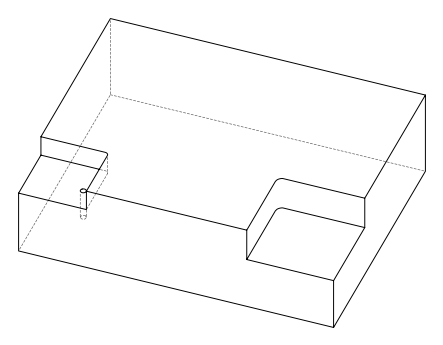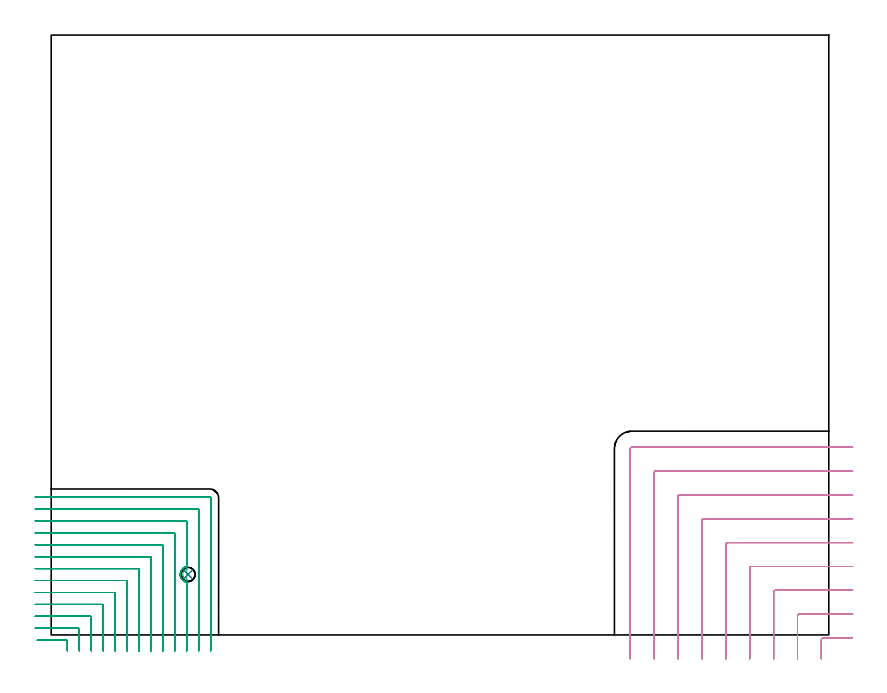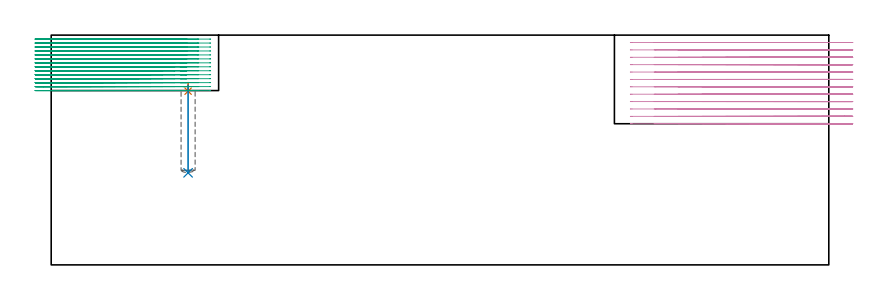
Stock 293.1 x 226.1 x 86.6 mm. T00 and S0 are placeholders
(PLAN: 4 operations, 3 tool changes, 51.9 min)
(1 SPOT_DRILL | STEP1POCKET | NXT0321_9005460120000 | 0.03 min | 2229 mm3)
(2 DRILL_BLIND_HOLE_INTO_CENTER | STEP1POCKET | NXT0301_024 | 0.14 min | 673 mm3)
(3 MILL_CORNER_NOTCH_RECTANGULAR | CORNER_NOTCH_RECTANGULAR | UGT0201_014 | Follow Part, ap 1.5, ae 75% | 29.39 min | 70260 mm3)
(4 MILL_CORNER_NOTCH_RECTANGULAR_1 | CORNER_NOTCH_RECTANGULAR_1 | NXT0201_011 | Follow Part, ap 3, ae 75% | 22.35 min | 206976 mm3)
(TOOL NXT0321_9005460120000 | NC Spot Drill, 142deg, 12mm, Carbide, Uncoated | D12 PA142 FL30 Z2)
(TOOL NXT0301_024 | Carbide Drill 5.3mm [860.1-0530-027A1-MM 2214] | D5.3 PA140 FL44 Z2)
(TOOL UGT0201_014 | End mill 6 mm | D6 FL24 Z4)
(TOOL NXT0201_011 | ENDMILL 12mm [2P460-1200-NA 1630] | D12 FL38 Z6)
(OP 1 SPOT_DRILL)
G17 G21 G94 G90
T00 M6
G54
G17 G0 G90 X51.6 Y22.8 S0 M3
G43 Z96.6 H0
G94 G81 G98 Z65.472 F250. R68.7
G80
M5
M2
(OP 2 DRILL_BLIND_HOLE_INTO_CENTER)
G17 G21 G94 G90
T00 M6
G54
G17 G0 G90 X51.6 Y22.8 S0 M3
G43 Z96.6 H1
G94 G81 G98 Z34.7 F250. R67.7
G80
M5
M2
(OP 3 MILL_CORNER_NOTCH_RECTANGULAR)
G17 G21 G94 G90
T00 M6
G54
G17 G0 G90 X6.1 Y-6. S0 M3
G43 Z96.6 H0
Z85.107
G94 G1 Y-3. F250.
Y-2.296 F500.
G3 X5.804 Y-2. R0.3
G1 X-2.236
X-5.236 F250.
G0 Z96.6
X10.6 Y-6.
Z85.107
G1 Y-3.
Y2.204 F500.
G3 X10.304 Y2.5 R0.3
G1 X-3.
X-6. F250.
G0 Z96.6
X15.1 Y-6.
Z85.107
G1 Y-3.
Y6.703 F500.
G3 X14.803 Y7. R0.3
G1 X-3.
X-6. F250.
G0 Z96.6
X19.6 Y-6.
Z85.107
G1 Y-3.
Y11.203 F500.
G3 X19.303 Y11.5 R0.3
G1 X-3.
X-6. F250.
G0 Z96.6
X24.1 Y-6.
Z85.107
G1 Y-3.
Y15.703 F500.
G3 X23.803 Y16. R0.3
G1 X-3.
X-6. F250.
G0 Z96.6
X28.6 Y-6.
Z85.107
G1 Y-3.
Y20.203 F500.
G3 X28.303 Y20.5 R0.3
G1 X-3.
X-6. F250.
G0 Z96.6
X33.1 Y-6.
Z85.107
G1 Y-3.
Y24.703 F500.
G3 X32.803 Y25. R0.3
G1 X-3.
X-6. F250.
G0 Z96.6
X37.6 Y-6.
Z85.107
G1 Y-3.
Y29.203 F500.
G3 X37.303 Y29.5 R0.3
G1 X-3.
X-6. F250.
G0 Z96.6
X42.1 Y-6.
Z85.107
G1 Y-3.
Y33.703 F500.
G3 X41.803 Y34. R0.3
G1 X-3.
X-6. F250.
G0 Z96.6
X46.6 Y-6.
Z85.107
G1 Y-3.
Y38.202 F500.
G3 X46.302 Y38.5 R0.3
G1 X-3.
X-6. F250.
G0 Z96.6
X51.1 Y-6.
Z85.107
G1 Y-3.
Y19.846 F500.
G2 X48.946 Y21.403 R3.001
X48.836 Y21.64 R3.027
X49.714 Y25.129 R3.027
G1 X49.781 Y25.182
G2 X51.1 Y25.753 R3.001
G1 Y38.202
Y42.702
G3 X50.802 Y43. R0.3
G1 X-3.
X-6. F250.
G0 Z96.6
X55.6 Y-6.
Z85.107
G1 Y-3.
Y47.202 F500.
G3 X55.302 Y47.5 R0.3
G1 X-3.
X-6. F250.
G0 Z96.6
X60.1 Y-6.
Z85.107
G1 Y-3.
Y51.702 F500.
G3 X59.802 Y52. R0.3
G1 X-3.
X-6. F250.
G0 Z96.6
X6.1 Y-6.
Z83.614
G1 Y-3.
Y-2.296 F500.
G3 X5.804 Y-2. R0.3
G1 X-2.236
X-5.236 F250.
G0 Z96.6
X10.6 Y-6.
Z83.614
G1 Y-3.
Y2.204 F500.
G3 X10.304 Y2.5 R0.3
G1 X-3.
X-6. F250.
G0 Z96.6
X15.1 Y-6.
Z83.614
G1 Y-3.
Y6.703 F500.
G3 X14.803 Y7. R0.3
G1 X-3.
X-6. F250.
G0 Z96.6
X19.6 Y-6.
Z83.614
G1 Y-3.
Y11.203 F500.
G3 X19.303 Y11.5 R0.3
G1 X-3.
X-6. F250.
G0 Z96.6
X24.1 Y-6.
Z83.614
G1 Y-3.
Y15.703 F500.
G3 X23.803 Y16. R0.3
G1 X-3.
X-6. F250.
G0 Z96.6
X28.6 Y-6.
Z83.614
G1 Y-3.
Y20.203 F500.
G3 X28.303 Y20.5 R0.3
G1 X-3.
X-6. F250.
G0 Z96.6
X33.1 Y-6.
Z83.614
G1 Y-3.
Y24.703 F500.
G3 X32.803 Y25. R0.3
G1 X-3.
X-6. F250.
G0 Z96.6
X37.6 Y-6.
Z83.614
G1 Y-3.
Y29.203 F500.
G3 X37.303 Y29.5 R0.3
G1 X-3.
X-6. F250.
G0 Z96.6
X42.1 Y-6.
Z83.614
G1 Y-3.
Y33.703 F500.
G3 X41.803 Y34. R0.3
G1 X-3.
X-6. F250.
G0 Z96.6
X46.6 Y-6.
Z83.614
G1 Y-3.
Y38.202 F500.
G3 X46.302 Y38.5 R0.3
G1 X-3.
X-6. F250.
G0 Z96.6
X51.1 Y-6.
Z83.614
G1 Y-3.
Y19.846 F500.
G2 X48.946 Y21.403 R3.001
X49.781 Y25.182 R3.027
X51.1 Y25.753 R3.001
G1 Y38.202
Y42.702
G3 X50.802 Y43. R0.3
G1 X-3.
X-6. F250.
G0 Z96.6
X55.6 Y-6.
Z83.614
G1 Y-3.
Y47.202 F500.
G3 X55.302 Y47.5 R0.3
G1 X-3.
X-6. F250.
G0 Z96.6
X60.1 Y-6.
Z83.614
G1 Y-3.
Y51.702 F500.
G3 X59.802 Y52. R0.3
G1 X-3.
X-6. F250.
G0 Z96.6
X6.1 Y-6.
Z82.121
G1 Y-3.
Y-2.296 F500.
G3 X5.804 Y-2. R0.3
G1 X-2.236
X-5.236 F250.
G0 Z96.6
X10.6 Y-6.
Z82.121
G1 Y-3.
Y2.204 F500.
G3 X10.304 Y2.5 R0.3
G1 X-3.
X-6. F250.
G0 Z96.6
X15.1 Y-6.
Z82.121
G1 Y-3.
Y6.703 F500.
G3 X14.803 Y7. R0.3
G1 X-3.
X-6. F250.
G0 Z96.6
X19.6 Y-6.
Z82.121
G1 Y-3.
Y11.203 F500.
G3 X19.303 Y11.5 R0.3
G1 X-3.
X-6. F250.
G0 Z96.6
X24.1 Y-6.
Z82.121
G1 Y-3.
Y15.703 F500.
G3 X23.803 Y16. R0.3
G1 X-3.
X-6. F250.
G0 Z96.6
X28.6 Y-6.
Z82.121
G1 Y-3.
Y20.203 F500.
G3 X28.303 Y20.5 R0.3
G1 X-3.
X-6. F250.
G0 Z96.6
X33.1 Y-6.
Z82.121
G1 Y-3.
Y24.703 F500.
G3 X32.803 Y25. R0.3
G1 X-3.
X-6. F250.
G0 Z96.6
X37.6 Y-6.
Z82.121
G1 Y-3.
Y29.203 F500.
G3 X37.303 Y29.5 R0.3
G1 X-3.
X-6. F250.
G0 Z96.6
X42.1 Y-6.
Z82.121
G1 Y-3.
Y33.703 F500.
G3 X41.803 Y34. R0.3
G1 X-3.
X-6. F250.
G0 Z96.6
X46.6 Y-6.
Z82.121
G1 Y-3.
Y38.202 F500.
G3 X46.302 Y38.5 R0.3
G1 X-3.
X-6. F250.
G0 Z96.6
X51.1 Y-6.
Z82.121
G1 Y-3.
Y19.846 F500.
G2 X48.946 Y21.403 R3.001
X49.781 Y25.182 R3.027
X51.1 Y25.753 R3.001
G1 Y38.202
Y42.702
G3 X50.802 Y43. R0.3
G1 X-3.
X-6. F250.
G0 Z96.6
X55.6 Y-6.
Z82.121
G1 Y-3.
Y47.202 F500.
G3 X55.302 Y47.5 R0.3
G1 X-3.
X-6. F250.
G0 Z96.6
X60.1 Y-6.
Z82.121
G1 Y-3.
Y51.702 F500.
G3 X59.802 Y52. R0.3
G1 X-3.
X-6. F250.
G0 Z96.6
X6.1 Y-6.
Z80.628
G1 Y-3.
Y-2.296 F500.
G3 X5.804 Y-2. R0.3
G1 X-2.236
X-5.236 F250.
G0 Z96.6
X10.6 Y-6.
Z80.628
G1 Y-3.
Y2.204 F500.
G3 X10.304 Y2.5 R0.3
G1 X-3.
X-6. F250.
G0 Z96.6
X15.1 Y-6.
Z80.628
G1 Y-3.
Y6.703 F500.
G3 X14.803 Y7. R0.3
G1 X-3.
X-6. F250.
G0 Z96.6
X19.6 Y-6.
Z80.628
G1 Y-3.
Y11.203 F500.
G3 X19.303 Y11.5 R0.3
G1 X-3.
X-6. F250.
G0 Z96.6
X24.1 Y-6.
Z80.628
G1 Y-3.
Y15.703 F500.
G3 X23.803 Y16. R0.3
G1 X-3.
X-6. F250.
G0 Z96.6
X28.6 Y-6.
Z80.628
G1 Y-3.
Y20.203 F500.
G3 X28.303 Y20.5 R0.3
G1 X-3.
X-6. F250.
G0 Z96.6
X33.1 Y-6.
Z80.628
G1 Y-3.
Y24.703 F500.
G3 X32.803 Y25. R0.3
G1 X-3.
X-6. F250.
G0 Z96.6
X37.6 Y-6.
Z80.628
G1 Y-3.
Y29.203 F500.
G3 X37.303 Y29.5 R0.3
G1 X-3.
X-6. F250.
G0 Z96.6
X42.1 Y-6.
Z80.628
G1 Y-3.
Y33.703 F500.
G3 X41.803 Y34. R0.3
G1 X-3.
X-6. F250.
G0 Z96.6
X46.6 Y-6.
Z80.628
G1 Y-3.
Y38.202 F500.
G3 X46.302 Y38.5 R0.3
G1 X-3.
X-6. F250.
G0 Z96.6
X51.1 Y-6.
Z80.628
G1 Y-3.
Y19.846 F500.
G2 X48.946 Y21.403 R3.001
X49.781 Y25.182 R3.027
X51.1 Y25.753 R3.001
G1 Y38.202
Y42.702
G3 X50.802 Y43. R0.3
G1 X-3.
X-6. F250.
G0 Z96.6
X55.6 Y-6.
Z80.628
G1 Y-3.
Y47.202 F500.
G3 X55.302 Y47.5 R0.3
G1 X-3.
X-6. F250.
G0 Z96.6
X60.1 Y-6.
Z80.628
G1 Y-3.
Y51.702 F500.
G3 X59.802 Y52. R0.3
G1 X-3.
X-6. F250.
G0 Z96.6
X6.1 Y-6.
Z79.136
G1 Y-3.
Y-2.296 F500.
G3 X5.804 Y-2. R0.3
G1 X-2.236
X-5.236 F250.
G0 Z96.6
X10.6 Y-6.
Z79.136
G1 Y-3.
Y2.204 F500.
G3 X10.304 Y2.5 R0.3
G1 X-3.
X-6. F250.
G0 Z96.6
X15.1 Y-6.
Z79.136
G1 Y-3.
Y6.703 F500.
G3 X14.803 Y7. R0.3
G1 X-3.
X-6. F250.
G0 Z96.6
X19.6 Y-6.
Z79.136
G1 Y-3.
Y11.203 F500.
G3 X19.303 Y11.5 R0.3
G1 X-3.
X-6. F250.
G0 Z96.6
X24.1 Y-6.
Z79.136
G1 Y-3.
Y15.703 F500.
G3 X23.803 Y16. R0.3
G1 X-3.
X-6. F250.
G0 Z96.6
X28.6 Y-6.
Z79.136
G1 Y-3.
Y20.203 F500.
G3 X28.303 Y20.5 R0.3
G1 X-3.
X-6. F250.
G0 Z96.6
X33.1 Y-6.
Z79.136
G1 Y-3.
Y24.703 F500.
G3 X32.803 Y25. R0.3
G1 X-3.
X-6. F250.
G0 Z96.6
X37.6 Y-6.
Z79.136
G1 Y-3.
Y29.203 F500.
G3 X37.303 Y29.5 R0.3
G1 X-3.
X-6. F250.
G0 Z96.6
X42.1 Y-6.
Z79.136
G1 Y-3.
Y33.703 F500.
G3 X41.803 Y34. R0.3
G1 X-3.
X-6. F250.
G0 Z96.6
X46.6 Y-6.
Z79.136
G1 Y-3.
Y38.202 F500.
G3 X46.302 Y38.5 R0.3
G1 X-3.
X-6. F250.
G0 Z96.6
X51.1 Y-6.
Z79.136
G1 Y-3.
Y19.846 F500.
G2 X48.946 Y21.403 R3.001
X49.781 Y25.182 R3.027
X51.1 Y25.753 R3.001
G1 Y38.202
Y42.702
G3 X50.802 Y43. R0.3
G1 X-3.
X-6. F250.
G0 Z96.6
X55.6 Y-6.
Z79.136
G1 Y-3.
Y47.202 F500.
G3 X55.302 Y47.5 R0.3
G1 X-3.
X-6. F250.
G0 Z96.6
X60.1 Y-6.
Z79.136
G1 Y-3.
Y51.702 F500.
G3 X59.802 Y52. R0.3
G1 X-3.
X-6. F250.
G0 Z96.6
X6.1 Y-6.
Z77.643
G1 Y-3.
Y-2.296 F500.
G3 X5.804 Y-2. R0.3
G1 X-2.236
X-5.236 F250.
G0 Z96.6
X10.6 Y-6.
Z77.643
G1 Y-3.
Y2.204 F500.
G3 X10.304 Y2.5 R0.3
G1 X-3.
X-6. F250.
G0 Z96.6
X15.1 Y-6.
Z77.643
G1 Y-3.
Y6.703 F500.
G3 X14.803 Y7. R0.3
G1 X-3.
X-6. F250.
G0 Z96.6
X19.6 Y-6.
Z77.643
G1 Y-3.
Y11.203 F500.
G3 X19.303 Y11.5 R0.3
G1 X-3.
X-6. F250.
G0 Z96.6
X24.1 Y-6.
Z77.643
G1 Y-3.
Y15.703 F500.
G3 X23.803 Y16. R0.3
G1 X-3.
X-6. F250.
G0 Z96.6
X28.6 Y-6.
Z77.643
G1 Y-3.
Y20.203 F500.
G3 X28.303 Y20.5 R0.3
G1 X-3.
X-6. F250.
G0 Z96.6
X33.1 Y-6.
Z77.643
G1 Y-3.
Y24.703 F500.
G3 X32.803 Y25. R0.3
G1 X-3.
X-6. F250.
G0 Z96.6
X37.6 Y-6.
Z77.643
G1 Y-3.
Y29.203 F500.
G3 X37.303 Y29.5 R0.3
G1 X-3.
X-6. F250.
G0 Z96.6
X42.1 Y-6.
Z77.643
G1 Y-3.
Y33.703 F500.
G3 X41.803 Y34. R0.3
G1 X-3.
X-6. F250.
G0 Z96.6
X46.6 Y-6.
Z77.643
G1 Y-3.
Y38.202 F500.
G3 X46.302 Y38.5 R0.3
G1 X-3.
X-6. F250.
G0 Z96.6
X51.1 Y-6.
Z77.643
G1 Y-3.
Y19.846 F500.
G2 X48.946 Y21.403 R3.001
X49.781 Y25.182 R3.027
X51.1 Y25.753 R3.001
G1 Y38.202
Y42.702
G3 X50.802 Y43. R0.3
G1 X-3.
X-6. F250.
G0 Z96.6
X55.6 Y-6.
Z77.643
G1 Y-3.
Y47.202 F500.
G3 X55.302 Y47.5 R0.3
G1 X-3.
X-6. F250.
G0 Z96.6
X60.1 Y-6.
Z77.643
G1 Y-3.
Y51.702 F500.
G3 X59.802 Y52. R0.3
G1 X-3.
X-6. F250.
G0 Z96.6
X6.1 Y-6.
Z76.15
G1 Y-3.
Y-2.296 F500.
G3 X5.804 Y-2. R0.3
G1 X-2.236
X-5.236 F250.
G0 Z96.6
X10.6 Y-6.
Z76.15
G1 Y-3.
Y2.204 F500.
G3 X10.304 Y2.5 R0.3
G1 X-3.
X-6. F250.
G0 Z96.6
X15.1 Y-6.
Z76.15
G1 Y-3.
Y6.703 F500.
G3 X14.803 Y7. R0.3
G1 X-3.
X-6. F250.
G0 Z96.6
X19.6 Y-6.
Z76.15
G1 Y-3.
Y11.203 F500.
G3 X19.303 Y11.5 R0.3
G1 X-3.
X-6. F250.
G0 Z96.6
X24.1 Y-6.
Z76.15
G1 Y-3.
Y15.703 F500.
G3 X23.803 Y16. R0.3
G1 X-3.
X-6. F250.
G0 Z96.6
X28.6 Y-6.
Z76.15
G1 Y-3.
Y20.203 F500.
G3 X28.303 Y20.5 R0.3
G1 X-3.
X-6. F250.
G0 Z96.6
X33.1 Y-6.
Z76.15
G1 Y-3.
Y24.703 F500.
G3 X32.803 Y25. R0.3
G1 X-3.
X-6. F250.
G0 Z96.6
X37.6 Y-6.
Z76.15
G1 Y-3.
Y29.203 F500.
G3 X37.303 Y29.5 R0.3
G1 X-3.
X-6. F250.
G0 Z96.6
X42.1 Y-6.
Z76.15
G1 Y-3.
Y33.703 F500.
G3 X41.803 Y34. R0.3
G1 X-3.
X-6. F250.
G0 Z96.6
X46.6 Y-6.
Z76.15
G1 Y-3.
Y38.202 F500.
G3 X46.302 Y38.5 R0.3
G1 X-3.
X-6. F250.
G0 Z96.6
X51.1 Y-6.
Z76.15
G1 Y-3.
Y19.846 F500.
G2 X48.946 Y21.403 R3.001
X48.844 Y21.623 R3.027
X49.786 Y25.185 R3.027
X51.1 Y25.752 R3.
G1 Y38.202
Y42.702
G3 X50.802 Y43. R0.3
G1 X-3.
X-6. F250.
G0 Z96.6
X55.6 Y-6.
Z76.15
G1 Y-3.
Y47.202 F500.
G3 X55.302 Y47.5 R0.3
G1 X-3.
X-6. F250.
G0 Z96.6
X60.1 Y-6.
Z76.15
G1 Y-3.
Y51.702 F500.
G3 X59.802 Y52. R0.3
G1 X-3.
X-6. F250.
G0 Z96.6
X6.1 Y-6.
Z74.657
G1 Y-3.
Y-2.296 F500.
G3 X5.804 Y-2. R0.3
G1 X-2.236
X-5.236 F250.
G0 Z96.6
X10.6 Y-6.
Z74.657
G1 Y-3.
Y2.204 F500.
G3 X10.304 Y2.5 R0.3
G1 X-3.
X-6. F250.
G0 Z96.6
X15.1 Y-6.
Z74.657
G1 Y-3.
Y6.703 F500.
G3 X14.803 Y7. R0.3
G1 X-3.
X-6. F250.
G0 Z96.6
X19.6 Y-6.
Z74.657
G1 Y-3.
Y11.203 F500.
G3 X19.303 Y11.5 R0.3
G1 X-3.
X-6. F250.
G0 Z96.6
X24.1 Y-6.
Z74.657
G1 Y-3.
Y15.703 F500.
G3 X23.803 Y16. R0.3
G1 X-3.
X-6. F250.
G0 Z96.6
X28.6 Y-6.
Z74.657
G1 Y-3.
Y20.203 F500.
G3 X28.303 Y20.5 R0.3
G1 X-3.
X-6. F250.
G0 Z96.6
X33.1 Y-6.
Z74.657
G1 Y-3.
Y24.703 F500.
G3 X32.803 Y25. R0.3
G1 X-3.
X-6. F250.
G0 Z96.6
X37.6 Y-6.
Z74.657
G1 Y-3.
Y29.203 F500.
G3 X37.303 Y29.5 R0.3
G1 X-3.
X-6. F250.
G0 Z96.6
X42.1 Y-6.
Z74.657
G1 Y-3.
Y33.703 F500.
G3 X41.803 Y34. R0.3
G1 X-3.
X-6. F250.
G0 Z96.6
X46.6 Y-6.
Z74.657
G1 Y-3.
Y38.202 F500.
G3 X46.302 Y38.5 R0.3
G1 X-3.
X-6. F250.
G0 Z96.6
X51.1 Y-6.
Z74.657
G1 Y-3.
Y19.846 F500.
G2 X50.795 Y19.914 R3.002
X49.192 Y21.013 R3.001
G1 X48.943 Y21.409
X48.886 Y21.526
G2 X48.617 Y22.575 R3.037
X49.786 Y25.185 R3.027
G1 X49.86 Y25.24
G2 X51.1 Y25.75 R3.007
G1 Y38.202
Y42.702
G3 X50.802 Y43. R0.3
G1 X-3.
X-6. F250.
G0 Z96.6
X55.6 Y-6.
Z74.657
G1 Y-3.
Y47.202 F500.
G3 X55.302 Y47.5 R0.3
G1 X-3.
X-6. F250.
G0 Z96.6
X60.1 Y-6.
Z74.657
G1 Y-3.
Y51.702 F500.
G3 X59.802 Y52. R0.3
G1 X-3.
X-6. F250.
G0 Z96.6
X6.1 Y-6.
Z73.164
G1 Y-3.
Y-2.296 F500.
G3 X5.804 Y-2. R0.3
G1 X-2.236
X-5.236 F250.
G0 Z96.6
X10.6 Y-6.
Z73.164
G1 Y-3.
Y2.204 F500.
G3 X10.304 Y2.5 R0.3
G1 X-3.
X-6. F250.
G0 Z96.6
X15.1 Y-6.
Z73.164
G1 Y-3.
Y6.703 F500.
G3 X14.803 Y7. R0.3
G1 X-3.
X-6. F250.
G0 Z96.6
X19.6 Y-6.
Z73.164
G1 Y-3.
Y11.203 F500.
G3 X19.303 Y11.5 R0.3
G1 X-3.
X-6. F250.
G0 Z96.6
X24.1 Y-6.
Z73.164
G1 Y-3.
Y15.703 F500.
G3 X23.803 Y16. R0.3
G1 X-3.
X-6. F250.
G0 Z96.6
X28.6 Y-6.
Z73.164
G1 Y-3.
Y20.203 F500.
G3 X28.303 Y20.5 R0.3
G1 X-3.
X-6. F250.
G0 Z96.6
X33.1 Y-6.
Z73.164
G1 Y-3.
Y24.703 F500.
G3 X32.803 Y25. R0.3
G1 X-3.
X-6. F250.
G0 Z96.6
X37.6 Y-6.
Z73.164
G1 Y-3.
Y29.203 F500.
G3 X37.303 Y29.5 R0.3
G1 X-3.
X-6. F250.
G0 Z96.6
X42.1 Y-6.
Z73.164
G1 Y-3.
Y33.703 F500.
G3 X41.803 Y34. R0.3
G1 X-3.
X-6. F250.
G0 Z96.6
X46.6 Y-6.
Z73.164
G1 Y-3.
Y38.202 F500.
G3 X46.302 Y38.5 R0.3
G1 X-3.
X-6. F250.
G0 Z96.6
X51.1 Y-6.
Z73.164
G1 Y-3.
Y19.846 F500.
G2 X49.445 Y20.715 R3.003
X49.196 Y21.007 R3.002
G1 X48.953 Y21.392
G2 X48.83 Y21.656 R3.003
X49.012 Y24.304 R3.037
X50.182 Y25.438 R3.003
X51.1 Y25.75 R3.007
G1 Y38.202
Y42.702
G3 X50.802 Y43. R0.3
G1 X-3.
X-6. F250.
G0 Z96.6
X55.6 Y-6.
Z73.164
G1 Y-3.
Y47.202 F500.
G3 X55.302 Y47.5 R0.3
G1 X-3.
X-6. F250.
G0 Z96.6
X60.1 Y-6.
Z73.164
G1 Y-3.
Y51.702 F500.
G3 X59.802 Y52. R0.3
G1 X-3.
X-6. F250.
G0 Z96.6
X6.1 Y-6.
Z71.671
G1 Y-3.
Y-2.296 F500.
G3 X5.804 Y-2. R0.3
G1 X-2.236
X-5.236 F250.
G0 Z96.6
X10.6 Y-6.
Z71.671
G1 Y-3.
Y2.204 F500.
G3 X10.304 Y2.5 R0.3
G1 X-3.
X-6. F250.
G0 Z96.6
X15.1 Y-6.
Z71.671
G1 Y-3.
Y6.703 F500.
G3 X14.803 Y7. R0.3
G1 X-3.
X-6. F250.
G0 Z96.6
X19.6 Y-6.
Z71.671
G1 Y-3.
Y11.203 F500.
G3 X19.303 Y11.5 R0.3
G1 X-3.
X-6. F250.
G0 Z96.6
X24.1 Y-6.
Z71.671
G1 Y-3.
Y15.703 F500.
G3 X23.803 Y16. R0.3
G1 X-3.
X-6. F250.
G0 Z96.6
X28.6 Y-6.
Z71.671
G1 Y-3.
Y20.203 F500.
G3 X28.303 Y20.5 R0.3
G1 X-3.
X-6. F250.
G0 Z96.6
X33.1 Y-6.
Z71.671
G1 Y-3.
Y24.703 F500.
G3 X32.803 Y25. R0.3
G1 X-3.
X-6. F250.
G0 Z96.6
X37.6 Y-6.
Z71.671
G1 Y-3.
Y29.203 F500.
G3 X37.303 Y29.5 R0.3
G1 X-3.
X-6. F250.
G0 Z96.6
X42.1 Y-6.
Z71.671
G1 Y-3.
Y33.703 F500.
G3 X41.803 Y34. R0.3
G1 X-3.
X-6. F250.
G0 Z96.6
X46.6 Y-6.
Z71.671
G1 Y-3.
Y38.202 F500.
G3 X46.302 Y38.5 R0.3
G1 X-3.
X-6. F250.
G0 Z96.6
X51.1 Y-6.
Z71.671
G1 Y-3.
Y19.846 F500.
G2 X49.195 Y21.008 R3.003
X50.689 Y25.654 R3.003
X51.1 Y25.753 R3.002
G1 Y38.202
Y42.702
G3 X50.802 Y43. R0.3
G1 X-3.
X-6. F250.
G0 Z96.6
X55.6 Y-6.
Z71.671
G1 Y-3.
Y47.202 F500.
G3 X55.302 Y47.5 R0.3
G1 X-3.
X-6. F250.
G0 Z96.6
X60.1 Y-6.
Z71.671
G1 Y-3.
Y51.702 F500.
G3 X59.802 Y52. R0.3
G1 X-3.
X-6. F250.
G0 Z96.6
X6.1 Y-6.
Z70.179
G1 Y-3.
Y-2.296 F500.
G3 X5.804 Y-2. R0.3
G1 X-2.236
X-5.236 F250.
G0 Z96.6
X10.6 Y-6.
Z70.179
G1 Y-3.
Y2.204 F500.
G3 X10.304 Y2.5 R0.3
G1 X-3.
X-6. F250.
G0 Z96.6
X15.1 Y-6.
Z70.179
G1 Y-3.
Y6.703 F500.
G3 X14.803 Y7. R0.3
G1 X-3.
X-6. F250.
G0 Z96.6
X19.6 Y-6.
Z70.179
G1 Y-3.
Y11.203 F500.
G3 X19.303 Y11.5 R0.3
G1 X-3.
X-6. F250.
G0 Z96.6
X24.1 Y-6.
Z70.179
G1 Y-3.
Y15.703 F500.
G3 X23.803 Y16. R0.3
G1 X-3.
X-6. F250.
G0 Z96.6
X28.6 Y-6.
Z70.179
G1 Y-3.
Y20.203 F500.
G3 X28.303 Y20.5 R0.3
G1 X-3.
X-6. F250.
G0 Z96.6
X33.1 Y-6.
Z70.179
G1 Y-3.
Y24.703 F500.
G3 X32.803 Y25. R0.3
G1 X-3.
X-6. F250.
G0 Z96.6
X37.6 Y-6.
Z70.179
G1 Y-3.
Y29.203 F500.
G3 X37.303 Y29.5 R0.3
G1 X-3.
X-6. F250.
G0 Z96.6
X42.1 Y-6.
Z70.179
G1 Y-3.
Y33.703 F500.
G3 X41.803 Y34. R0.3
G1 X-3.
X-6. F250.
G0 Z96.6
X46.6 Y-6.
Z70.179
G1 Y-3.
Y38.202 F500.
G3 X46.302 Y38.5 R0.3
G1 X-3.
X-6. F250.
G0 Z96.6
X51.1 Y-6.
Z70.179
G1 Y-3.
Y19.846 F500.
G2 X49.195 Y21.008 R3.003
X50.689 Y25.654 R3.003
X51.1 Y25.753 R3.002
G1 Y38.202
Y42.702
G3 X50.802 Y43. R0.3
G1 X-3.
X-6. F250.
G0 Z96.6
X55.6 Y-6.
Z70.179
G1 Y-3.
Y47.202 F500.
G3 X55.302 Y47.5 R0.3
G1 X-3.
X-6. F250.
G0 Z96.6
X60.1 Y-6.
Z70.179
G1 Y-3.
Y51.702 F500.
G3 X59.802 Y52. R0.3
G1 X-3.
X-6. F250.
G0 Z96.6
X6.1 Y-6.
Z68.686
G1 Y-3.
Y-2.296 F500.
G3 X5.804 Y-2. R0.3
G1 X-2.236
X-5.236 F250.
G0 Z96.6
X10.6 Y-6.
Z68.686
G1 Y-3.
Y2.204 F500.
G3 X10.304 Y2.5 R0.3
G1 X-3.
X-6. F250.
G0 Z96.6
X15.1 Y-6.
Z68.686
G1 Y-3.
Y6.703 F500.
G3 X14.803 Y7. R0.3
G1 X-3.
X-6. F250.
G0 Z96.6
X19.6 Y-6.
Z68.686
G1 Y-3.
Y11.203 F500.
G3 X19.303 Y11.5 R0.3
G1 X-3.
X-6. F250.
G0 Z96.6
X24.1 Y-6.
Z68.686
G1 Y-3.
Y15.703 F500.
G3 X23.803 Y16. R0.3
G1 X-3.
X-6. F250.
G0 Z96.6
X28.6 Y-6.
Z68.686
G1 Y-3.
Y20.203 F500.
G3 X28.303 Y20.5 R0.3
G1 X-3.
X-6. F250.
G0 Z96.6
X33.1 Y-6.
Z68.686
G1 Y-3.
Y24.703 F500.
G3 X32.803 Y25. R0.3
G1 X-3.
X-6. F250.
G0 Z96.6
X37.6 Y-6.
Z68.686
G1 Y-3.
Y29.203 F500.
G3 X37.303 Y29.5 R0.3
G1 X-3.
X-6. F250.
G0 Z96.6
X42.1 Y-6.
Z68.686
G1 Y-3.
Y33.703 F500.
G3 X41.803 Y34. R0.3
G1 X-3.
X-6. F250.
G0 Z96.6
X46.6 Y-6.
Z68.686
G1 Y-3.
Y38.202 F500.
G3 X46.302 Y38.5 R0.3
G1 X-3.
X-6. F250.
G0 Z96.6
X51.1 Y-6.
Z68.686
G1 Y-3.
Y19.846 F500.
G2 X49.195 Y21.008 R3.003
X50.689 Y25.654 R3.003
X51.1 Y25.753 R3.002
G1 Y38.202
Y42.702
G3 X50.802 Y43. R0.3
G1 X-3.
X-6. F250.
G0 Z96.6
X55.6 Y-6.
Z68.686
G1 Y-3.
Y47.202 F500.
G3 X55.302 Y47.5 R0.3
G1 X-3.
X-6. F250.
G0 Z96.6
X60.1 Y-6.
Z68.686
G1 Y-3.
Y51.702 F500.
G3 X59.802 Y52. R0.3
G1 X-3.
X-6. F250.
G0 Z96.6
X6.1 Y-6.
Z67.193
G1 Y-3.
Y-2.296 F500.
G3 X5.804 Y-2. R0.3
G1 X-2.236
X-5.236 F250.
G0 Z96.6
X10.6 Y-6.
Z67.193
G1 Y-3.
Y2.204 F500.
G3 X10.304 Y2.5 R0.3
G1 X-3.
X-6. F250.
G0 Z96.6
X15.1 Y-6.
Z67.193
G1 Y-3.
Y6.703 F500.
G3 X14.803 Y7. R0.3
G1 X-3.
X-6. F250.
G0 Z96.6
X19.6 Y-6.
Z67.193
G1 Y-3.
Y11.203 F500.
G3 X19.303 Y11.5 R0.3
G1 X-3.
X-6. F250.
G0 Z96.6
X24.1 Y-6.
Z67.193
G1 Y-3.
Y15.703 F500.
G3 X23.803 Y16. R0.3
G1 X-3.
X-6. F250.
G0 Z96.6
X28.6 Y-6.
Z67.193
G1 Y-3.
Y20.203 F500.
G3 X28.303 Y20.5 R0.3
G1 X-3.
X-6. F250.
G0 Z96.6
X33.1 Y-6.
Z67.193
G1 Y-3.
Y24.703 F500.
G3 X32.803 Y25. R0.3
G1 X-3.
X-6. F250.
G0 Z96.6
X37.6 Y-6.
Z67.193
G1 Y-3.
Y29.203 F500.
G3 X37.303 Y29.5 R0.3
G1 X-3.
X-6. F250.
G0 Z96.6
X42.1 Y-6.
Z67.193
G1 Y-3.
Y33.703 F500.
G3 X41.803 Y34. R0.3
G1 X-3.
X-6. F250.
G0 Z96.6
X46.6 Y-6.
Z67.193
G1 Y-3.
Y38.202 F500.
G3 X46.302 Y38.5 R0.3
G1 X-3.
X-6. F250.
G0 Z96.6
X51.1 Y-6.
Z67.193
G1 Y-3.
Y20.874 F500.
G2 X49.712 Y22.167 R2.001
X49.948 Y23.913 R1.991
X51.1 Y24.728 R2.001
G1 Y38.202
Y42.702
G3 X50.802 Y43. R0.3
G1 X-3.
X-6. F250.
G0 Z96.6
X55.6 Y-6.
Z67.193
G1 Y-3.
Y47.202 F500.
G3 X55.302 Y47.5 R0.3
G1 X-3.
X-6. F250.
G0 Z96.6
X60.1 Y-6.
Z67.193
G1 Y-3.
Y51.702 F500.
G3 X59.802 Y52. R0.3
G1 X-3.
X-6. F250.
G0 Z96.6
X6.1 Y-6.
Z65.7
G1 Y-3.
Y-2.296 F500.
G3 X5.804 Y-2. R0.3
G1 X-2.236
X-5.236 F250.
G0 Z96.6
X10.6 Y-6.
Z65.7
G1 Y-3.
Y2.204 F500.
G3 X10.304 Y2.5 R0.3
G1 X-3.
X-6. F250.
G0 Z96.6
X15.1 Y-6.
Z65.7
G1 Y-3.
Y6.703 F500.
G3 X14.803 Y7. R0.3
G1 X-3.
X-6. F250.
G0 Z96.6
X19.6 Y-6.
Z65.7
G1 Y-3.
Y11.203 F500.
G3 X19.303 Y11.5 R0.3
G1 X-3.
X-6. F250.
G0 Z96.6
X24.1 Y-6.
Z65.7
G1 Y-3.
Y15.703 F500.
G3 X23.803 Y16. R0.3
G1 X-3.
X-6. F250.
G0 Z96.6
X28.6 Y-6.
Z65.7
G1 Y-3.
Y20.203 F500.
G3 X28.303 Y20.5 R0.3
G1 X-3.
X-6. F250.
G0 Z96.6
X33.1 Y-6.
Z65.7
G1 Y-3.
Y24.703 F500.
G3 X32.803 Y25. R0.3
G1 X-3.
X-6. F250.
G0 Z96.6
X37.6 Y-6.
Z65.7
G1 Y-3.
Y29.203 F500.
G3 X37.303 Y29.5 R0.3
G1 X-3.
X-6. F250.
G0 Z96.6
X42.1 Y-6.
Z65.7
G1 Y-3.
Y33.703 F500.
G3 X41.803 Y34. R0.3
G1 X-3.
X-6. F250.
G0 Z96.6
X46.6 Y-6.
Z65.7
G1 Y-3.
Y38.202 F500.
G3 X46.302 Y38.5 R0.3
G1 X-3.
X-6. F250.
G0 Z96.6
X51.1 Y-6.
Z65.7
G1 Y-3.
Y42.702 F500.
G3 X50.802 Y43. R0.3
G1 X-3.
X-6. F250.
G0 Z96.6
X55.6 Y-6.
Z65.7
G1 Y-3.
Y47.202 F500.
G3 X55.302 Y47.5 R0.3
G1 X-3.
X-6. F250.
G0 Z96.6
X60.1 Y-6.
Z65.7
G1 Y-3.
Y51.702 F500.
G3 X59.802 Y52. R0.3
G1 X-3.
X-6. F250.
G0 Z96.6
M5
M2
(OP 4 MILL_CORNER_NOTCH_RECTANGULAR_1)
G17 G21 G94 G90
T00 M6
G54
G17 G0 G90 X301.979 Y-1.2 S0 M3
G43 Z96.6 H1
Z83.817
G94 G1 X298.979 F250.
X290.895 F500.
G3 X290.3 Y-1.795 R0.6
G1 Y-6.
Y-9. F250.
G0 Z96.6
X302.1 Y7.8
Z83.817
G1 X299.1
X281.895 F500.
G3 X281.3 Y7.205 R0.6
G1 Y-6.
Y-9. F250.
G0 Z96.6
X302.1 Y16.8
Z83.817
G1 X299.1
X272.896 F500.
G3 X272.3 Y16.204 R0.6
G1 Y-6.
Y-9. F250.
G0 Z96.6
X302.1 Y25.8
Z83.817
G1 X299.1
X263.896 F500.
G3 X263.3 Y25.204 R0.6
G1 Y-6.
Y-9. F250.
G0 Z96.6
X302.1 Y34.8
Z83.817
G1 X299.1
X254.896 F500.
G3 X254.3 Y34.204 R0.6
G1 Y-6.
Y-9. F250.
G0 Z96.6
X302.1 Y43.8
Z83.817
G1 X299.1
X245.896 F500.
G3 X245.3 Y43.204 R0.6
G1 Y-6.
Y-9. F250.
G0 Z96.6
X302.1 Y52.8
Z83.817
G1 X299.1
X236.897 F500.
G3 X236.3 Y52.203 R0.6
G1 Y-6.
Y-9. F250.
G0 Z96.6
X302.1 Y61.8
Z83.817
G1 X299.1
X227.897 F500.
G3 X227.3 Y61.203 R0.6
G1 Y-6.
Y-9. F250.
G0 Z96.6
X302.1 Y70.8
Z83.817
G1 X299.1
X218.897 F500.
G3 X218.3 Y70.203 R0.6
G1 Y-6.
Y-9. F250.
G0 Z96.6
X301.979 Y-1.2
Z81.033
G1 X298.979
X290.895 F500.
G3 X290.3 Y-1.795 R0.6
G1 Y-6.
Y-9. F250.
G0 Z96.6
X302.1 Y7.8
Z81.033
G1 X299.1
X281.895 F500.
G3 X281.3 Y7.205 R0.6
G1 Y-6.
Y-9. F250.
G0 Z96.6
X302.1 Y16.8
Z81.033
G1 X299.1
X272.896 F500.
G3 X272.3 Y16.204 R0.6
G1 Y-6.
Y-9. F250.
G0 Z96.6
X302.1 Y25.8
Z81.033
G1 X299.1
X263.896 F500.
G3 X263.3 Y25.204 R0.6
G1 Y-6.
Y-9. F250.
G0 Z96.6
X302.1 Y34.8
Z81.033
G1 X299.1
X254.896 F500.
G3 X254.3 Y34.204 R0.6
G1 Y-6.
Y-9. F250.
G0 Z96.6
X302.1 Y43.8
Z81.033
G1 X299.1
X245.896 F500.
G3 X245.3 Y43.204 R0.6
G1 Y-6.
Y-9. F250.
G0 Z96.6
X302.1 Y52.8
Z81.033
G1 X299.1
X236.897 F500.
G3 X236.3 Y52.203 R0.6
G1 Y-6.
Y-9. F250.
G0 Z96.6
X302.1 Y61.8
Z81.033
G1 X299.1
X227.897 F500.
G3 X227.3 Y61.203 R0.6
G1 Y-6.
Y-9. F250.
G0 Z96.6
X302.1 Y70.8
Z81.033
G1 X299.1
X218.897 F500.
G3 X218.3 Y70.203 R0.6
G1 Y-6.
Y-9. F250.
G0 Z96.6
X301.979 Y-1.2
Z78.25
G1 X298.979
X290.895 F500.
G3 X290.3 Y-1.795 R0.6
G1 Y-6.
Y-9. F250.
G0 Z96.6
X302.1 Y7.8
Z78.25
G1 X299.1
X281.895 F500.
G3 X281.3 Y7.205 R0.6
G1 Y-6.
Y-9. F250.
G0 Z96.6
X302.1 Y16.8
Z78.25
G1 X299.1
X272.896 F500.
G3 X272.3 Y16.204 R0.6
G1 Y-6.
Y-9. F250.
G0 Z96.6
X302.1 Y25.8
Z78.25
G1 X299.1
X263.896 F500.
G3 X263.3 Y25.204 R0.6
G1 Y-6.
Y-9. F250.
G0 Z96.6
X302.1 Y34.8
Z78.25
G1 X299.1
X254.896 F500.
G3 X254.3 Y34.204 R0.6
G1 Y-6.
Y-9. F250.
G0 Z96.6
X302.1 Y43.8
Z78.25
G1 X299.1
X245.896 F500.
G3 X245.3 Y43.204 R0.6
G1 Y-6.
Y-9. F250.
G0 Z96.6
X302.1 Y52.8
Z78.25
G1 X299.1
X236.897 F500.
G3 X236.3 Y52.203 R0.6
G1 Y-6.
Y-9. F250.
G0 Z96.6
X302.1 Y61.8
Z78.25
G1 X299.1
X227.897 F500.
G3 X227.3 Y61.203 R0.6
G1 Y-6.
Y-9. F250.
G0 Z96.6
X302.1 Y70.8
Z78.25
G1 X299.1
X218.897 F500.
G3 X218.3 Y70.203 R0.6
G1 Y-6.
Y-9. F250.
G0 Z96.6
X301.979 Y-1.2
Z75.467
G1 X298.979
X290.895 F500.
G3 X290.3 Y-1.795 R0.6
G1 Y-6.
Y-9. F250.
G0 Z96.6
X302.1 Y7.8
Z75.467
G1 X299.1
X281.895 F500.
G3 X281.3 Y7.205 R0.6
G1 Y-6.
Y-9. F250.
G0 Z96.6
X302.1 Y16.8
Z75.467
G1 X299.1
X272.896 F500.
G3 X272.3 Y16.204 R0.6
G1 Y-6.
Y-9. F250.
G0 Z96.6
X302.1 Y25.8
Z75.467
G1 X299.1
X263.896 F500.
G3 X263.3 Y25.204 R0.6
G1 Y-6.
Y-9. F250.
G0 Z96.6
X302.1 Y34.8
Z75.467
G1 X299.1
X254.896 F500.
G3 X254.3 Y34.204 R0.6
G1 Y-6.
Y-9. F250.
G0 Z96.6
X302.1 Y43.8
Z75.467
G1 X299.1
X245.896 F500.
G3 X245.3 Y43.204 R0.6
G1 Y-6.
Y-9. F250.
G0 Z96.6
X302.1 Y52.8
Z75.467
G1 X299.1
X236.897 F500.
G3 X236.3 Y52.203 R0.6
G1 Y-6.
Y-9. F250.
G0 Z96.6
X302.1 Y61.8
Z75.467
G1 X299.1
X227.897 F500.
G3 X227.3 Y61.203 R0.6
G1 Y-6.
Y-9. F250.
G0 Z96.6
X302.1 Y70.8
Z75.467
G1 X299.1
X218.897 F500.
G3 X218.3 Y70.203 R0.6
G1 Y-6.
Y-9. F250.
G0 Z96.6
X301.979 Y-1.2
Z72.683
G1 X298.979
X290.895 F500.
G3 X290.3 Y-1.795 R0.6
G1 Y-6.
Y-9. F250.
G0 Z96.6
X302.1 Y7.8
Z72.683
G1 X299.1
X281.895 F500.
G3 X281.3 Y7.205 R0.6
G1 Y-6.
Y-9. F250.
G0 Z96.6
X302.1 Y16.8
Z72.683
G1 X299.1
X272.896 F500.
G3 X272.3 Y16.204 R0.6
G1 Y-6.
Y-9. F250.
G0 Z96.6
X302.1 Y25.8
Z72.683
G1 X299.1
X263.896 F500.
G3 X263.3 Y25.204 R0.6
G1 Y-6.
Y-9. F250.
G0 Z96.6
X302.1 Y34.8
Z72.683
G1 X299.1
X254.896 F500.
G3 X254.3 Y34.204 R0.6
G1 Y-6.
Y-9. F250.
G0 Z96.6
X302.1 Y43.8
Z72.683
G1 X299.1
X245.896 F500.
G3 X245.3 Y43.204 R0.6
G1 Y-6.
Y-9. F250.
G0 Z96.6
X302.1 Y52.8
Z72.683
G1 X299.1
X236.897 F500.
G3 X236.3 Y52.203 R0.6
G1 Y-6.
Y-9. F250.
G0 Z96.6
X302.1 Y61.8
Z72.683
G1 X299.1
X227.897 F500.
G3 X227.3 Y61.203 R0.6
G1 Y-6.
Y-9. F250.
G0 Z96.6
X302.1 Y70.8
Z72.683
G1 X299.1
X218.897 F500.
G3 X218.3 Y70.203 R0.6
G1 Y-6.
Y-9. F250.
G0 Z96.6
X301.979 Y-1.2
Z69.9
G1 X298.979
X290.895 F500.
G3 X290.3 Y-1.795 R0.6
G1 Y-6.
Y-9. F250.
G0 Z96.6
X302.1 Y7.8
Z69.9
G1 X299.1
X281.895 F500.
G3 X281.3 Y7.205 R0.6
G1 Y-6.
Y-9. F250.
G0 Z96.6
X302.1 Y16.8
Z69.9
G1 X299.1
X272.896 F500.
G3 X272.3 Y16.204 R0.6
G1 Y-6.
Y-9. F250.
G0 Z96.6
X302.1 Y25.8
Z69.9
G1 X299.1
X263.896 F500.
G3 X263.3 Y25.204 R0.6
G1 Y-6.
Y-9. F250.
G0 Z96.6
X302.1 Y34.8
Z69.9
G1 X299.1
X254.896 F500.
G3 X254.3 Y34.204 R0.6
G1 Y-6.
Y-9. F250.
G0 Z96.6
X302.1 Y43.8
Z69.9
G1 X299.1
X245.896 F500.
G3 X245.3 Y43.204 R0.6
G1 Y-6.
Y-9. F250.
G0 Z96.6
X302.1 Y52.8
Z69.9
G1 X299.1
X236.897 F500.
G3 X236.3 Y52.203 R0.6
G1 Y-6.
Y-9. F250.
G0 Z96.6
X302.1 Y61.8
Z69.9
G1 X299.1
X227.897 F500.
G3 X227.3 Y61.203 R0.6
G1 Y-6.
Y-9. F250.
G0 Z96.6
X302.1 Y70.8
Z69.9
G1 X299.1
X218.897 F500.
G3 X218.3 Y70.203 R0.6
G1 Y-6.
Y-9. F250.
G0 Z96.6
X301.979 Y-1.2
Z67.117
G1 X298.979
X290.895 F500.
G3 X290.3 Y-1.795 R0.6
G1 Y-6.
Y-9. F250.
G0 Z96.6
X302.1 Y7.8
Z67.117
G1 X299.1
X281.895 F500.
G3 X281.3 Y7.205 R0.6
G1 Y-6.
Y-9. F250.
G0 Z96.6
X302.1 Y16.8
Z67.117
G1 X299.1
X272.896 F500.
G3 X272.3 Y16.204 R0.6
G1 Y-6.
Y-9. F250.
G0 Z96.6
X302.1 Y25.8
Z67.117
G1 X299.1
X263.896 F500.
G3 X263.3 Y25.204 R0.6
G1 Y-6.
Y-9. F250.
G0 Z96.6
X302.1 Y34.8
Z67.117
G1 X299.1
X254.896 F500.
G3 X254.3 Y34.204 R0.6
G1 Y-6.
Y-9. F250.
G0 Z96.6
X302.1 Y43.8
Z67.117
G1 X299.1
X245.896 F500.
G3 X245.3 Y43.204 R0.6
G1 Y-6.
Y-9. F250.
G0 Z96.6
X302.1 Y52.8
Z67.117
G1 X299.1
X236.897 F500.
G3 X236.3 Y52.203 R0.6
G1 Y-6.
Y-9. F250.
G0 Z96.6
X302.1 Y61.8
Z67.117
G1 X299.1
X227.897 F500.
G3 X227.3 Y61.203 R0.6
G1 Y-6.
Y-9. F250.
G0 Z96.6
X302.1 Y70.8
Z67.117
G1 X299.1
X218.897 F500.
G3 X218.3 Y70.203 R0.6
G1 Y-6.
Y-9. F250.
G0 Z96.6
X301.979 Y-1.2
Z64.333
G1 X298.979
X290.895 F500.
G3 X290.3 Y-1.795 R0.6
G1 Y-6.
Y-9. F250.
G0 Z96.6
X302.1 Y7.8
Z64.333
G1 X299.1
X281.895 F500.
G3 X281.3 Y7.205 R0.6
G1 Y-6.
Y-9. F250.
G0 Z96.6
X302.1 Y16.8
Z64.333
G1 X299.1
X272.896 F500.
G3 X272.3 Y16.204 R0.6
G1 Y-6.
Y-9. F250.
G0 Z96.6
X302.1 Y25.8
Z64.333
G1 X299.1
X263.896 F500.
G3 X263.3 Y25.204 R0.6
G1 Y-6.
Y-9. F250.
G0 Z96.6
X302.1 Y34.8
Z64.333
G1 X299.1
X254.896 F500.
G3 X254.3 Y34.204 R0.6
G1 Y-6.
Y-9. F250.
G0 Z96.6
X302.1 Y43.8
Z64.333
G1 X299.1
X245.896 F500.
G3 X245.3 Y43.204 R0.6
G1 Y-6.
Y-9. F250.
G0 Z96.6
X302.1 Y52.8
Z64.333
G1 X299.1
X236.897 F500.
G3 X236.3 Y52.203 R0.6
G1 Y-6.
Y-9. F250.
G0 Z96.6
X302.1 Y61.8
Z64.333
G1 X299.1
X227.897 F500.
G3 X227.3 Y61.203 R0.6
G1 Y-6.
Y-9. F250.
G0 Z96.6
X302.1 Y70.8
Z64.333
G1 X299.1
X218.897 F500.
G3 X218.3 Y70.203 R0.6
G1 Y-6.
Y-9. F250.
G0 Z96.6
X301.979 Y-1.2
Z61.55
G1 X298.979
X290.895 F500.
G3 X290.3 Y-1.795 R0.6
G1 Y-6.
Y-9. F250.
G0 Z96.6
X302.1 Y7.8
Z61.55
G1 X299.1
X281.895 F500.
G3 X281.3 Y7.205 R0.6
G1 Y-6.
Y-9. F250.
G0 Z96.6
X302.1 Y16.8
Z61.55
G1 X299.1
X272.896 F500.
G3 X272.3 Y16.204 R0.6
G1 Y-6.
Y-9. F250.
G0 Z96.6
X302.1 Y25.8
Z61.55
G1 X299.1
X263.896 F500.
G3 X263.3 Y25.204 R0.6
G1 Y-6.
Y-9. F250.
G0 Z96.6
X302.1 Y34.8
Z61.55
G1 X299.1
X254.896 F500.
G3 X254.3 Y34.204 R0.6
G1 Y-6.
Y-9. F250.
G0 Z96.6
X302.1 Y43.8
Z61.55
G1 X299.1
X245.896 F500.
G3 X245.3 Y43.204 R0.6
G1 Y-6.
Y-9. F250.
G0 Z96.6
X302.1 Y52.8
Z61.55
G1 X299.1
X236.897 F500.
G3 X236.3 Y52.203 R0.6
G1 Y-6.
Y-9. F250.
G0 Z96.6
X302.1 Y61.8
Z61.55
G1 X299.1
X227.897 F500.
G3 X227.3 Y61.203 R0.6
G1 Y-6.
Y-9. F250.
G0 Z96.6
X302.1 Y70.8
Z61.55
G1 X299.1
X218.897 F500.
G3 X218.3 Y70.203 R0.6
G1 Y-6.
Y-9. F250.
G0 Z96.6
X301.979 Y-1.2
Z58.767
G1 X298.979
X290.895 F500.
G3 X290.3 Y-1.795 R0.6
G1 Y-6.
Y-9. F250.
G0 Z96.6
X302.1 Y7.8
Z58.767
G1 X299.1
X281.895 F500.
G3 X281.3 Y7.205 R0.6
G1 Y-6.
Y-9. F250.
G0 Z96.6
X302.1 Y16.8
Z58.767
G1 X299.1
X272.896 F500.
G3 X272.3 Y16.204 R0.6
G1 Y-6.
Y-9. F250.
G0 Z96.6
X302.1 Y25.8
Z58.767
G1 X299.1
X263.896 F500.
G3 X263.3 Y25.204 R0.6
G1 Y-6.
Y-9. F250.
G0 Z96.6
X302.1 Y34.8
Z58.767
G1 X299.1
X254.896 F500.
G3 X254.3 Y34.204 R0.6
G1 Y-6.
Y-9. F250.
G0 Z96.6
X302.1 Y43.8
Z58.767
G1 X299.1
X245.896 F500.
G3 X245.3 Y43.204 R0.6
G1 Y-6.
Y-9. F250.
G0 Z96.6
X302.1 Y52.8
Z58.767
G1 X299.1
X236.897 F500.
G3 X236.3 Y52.203 R0.6
G1 Y-6.
Y-9. F250.
G0 Z96.6
X302.1 Y61.8
Z58.767
G1 X299.1
X227.897 F500.
G3 X227.3 Y61.203 R0.6
G1 Y-6.
Y-9. F250.
G0 Z96.6
X302.1 Y70.8
Z58.767
G1 X299.1
X218.897 F500.
G3 X218.3 Y70.203 R0.6
G1 Y-6.
Y-9. F250.
G0 Z96.6
X301.979 Y-1.2
Z55.983
G1 X298.979
X290.895 F500.
G3 X290.3 Y-1.795 R0.6
G1 Y-6.
Y-9. F250.
G0 Z96.6
X302.1 Y7.8
Z55.983
G1 X299.1
X281.895 F500.
G3 X281.3 Y7.205 R0.6
G1 Y-6.
Y-9. F250.
G0 Z96.6
X302.1 Y16.8
Z55.983
G1 X299.1
X272.896 F500.
G3 X272.3 Y16.204 R0.6
G1 Y-6.
Y-9. F250.
G0 Z96.6
X302.1 Y25.8
Z55.983
G1 X299.1
X263.896 F500.
G3 X263.3 Y25.204 R0.6
G1 Y-6.
Y-9. F250.
G0 Z96.6
X302.1 Y34.8
Z55.983
G1 X299.1
X254.896 F500.
G3 X254.3 Y34.204 R0.6
G1 Y-6.
Y-9. F250.
G0 Z96.6
X302.1 Y43.8
Z55.983
G1 X299.1
X245.896 F500.
G3 X245.3 Y43.204 R0.6
G1 Y-6.
Y-9. F250.
G0 Z96.6
X302.1 Y52.8
Z55.983
G1 X299.1
X236.897 F500.
G3 X236.3 Y52.203 R0.6
G1 Y-6.
Y-9. F250.
G0 Z96.6
X302.1 Y61.8
Z55.983
G1 X299.1
X227.897 F500.
G3 X227.3 Y61.203 R0.6
G1 Y-6.
Y-9. F250.
G0 Z96.6
X302.1 Y70.8
Z55.983
G1 X299.1
X218.897 F500.
G3 X218.3 Y70.203 R0.6
G1 Y-6.
Y-9. F250.
G0 Z96.6
X301.979 Y-1.2
Z53.2
G1 X298.979
X290.895 F500.
G3 X290.3 Y-1.795 R0.6
G1 Y-6.
Y-9. F250.
G0 Z96.6
X302.1 Y7.8
Z53.2
G1 X299.1
X281.895 F500.
G3 X281.3 Y7.205 R0.6
G1 Y-6.
Y-9. F250.
G0 Z96.6
X302.1 Y16.8
Z53.2
G1 X299.1
X272.896 F500.
G3 X272.3 Y16.204 R0.6
G1 Y-6.
Y-9. F250.
G0 Z96.6
X302.1 Y25.8
Z53.2
G1 X299.1
X263.896 F500.
G3 X263.3 Y25.204 R0.6
G1 Y-6.
Y-9. F250.
G0 Z96.6
X302.1 Y34.8
Z53.2
G1 X299.1
X254.896 F500.
G3 X254.3 Y34.204 R0.6
G1 Y-6.
Y-9. F250.
G0 Z96.6
X302.1 Y43.8
Z53.2
G1 X299.1
X245.896 F500.
G3 X245.3 Y43.204 R0.6
G1 Y-6.
Y-9. F250.
G0 Z96.6
X302.1 Y52.8
Z53.2
G1 X299.1
X236.897 F500.
G3 X236.3 Y52.203 R0.6
G1 Y-6.
Y-9. F250.
G0 Z96.6
X302.1 Y61.8
Z53.2
G1 X299.1
X227.897 F500.
G3 X227.3 Y61.203 R0.6
G1 Y-6.
Y-9. F250.
G0 Z96.6
X302.1 Y70.8
Z53.2
G1 X299.1
X218.897 F500.
G3 X218.3 Y70.203 R0.6
G1 Y-6.
Y-9. F250.
G0 Z96.6
M5
M2
